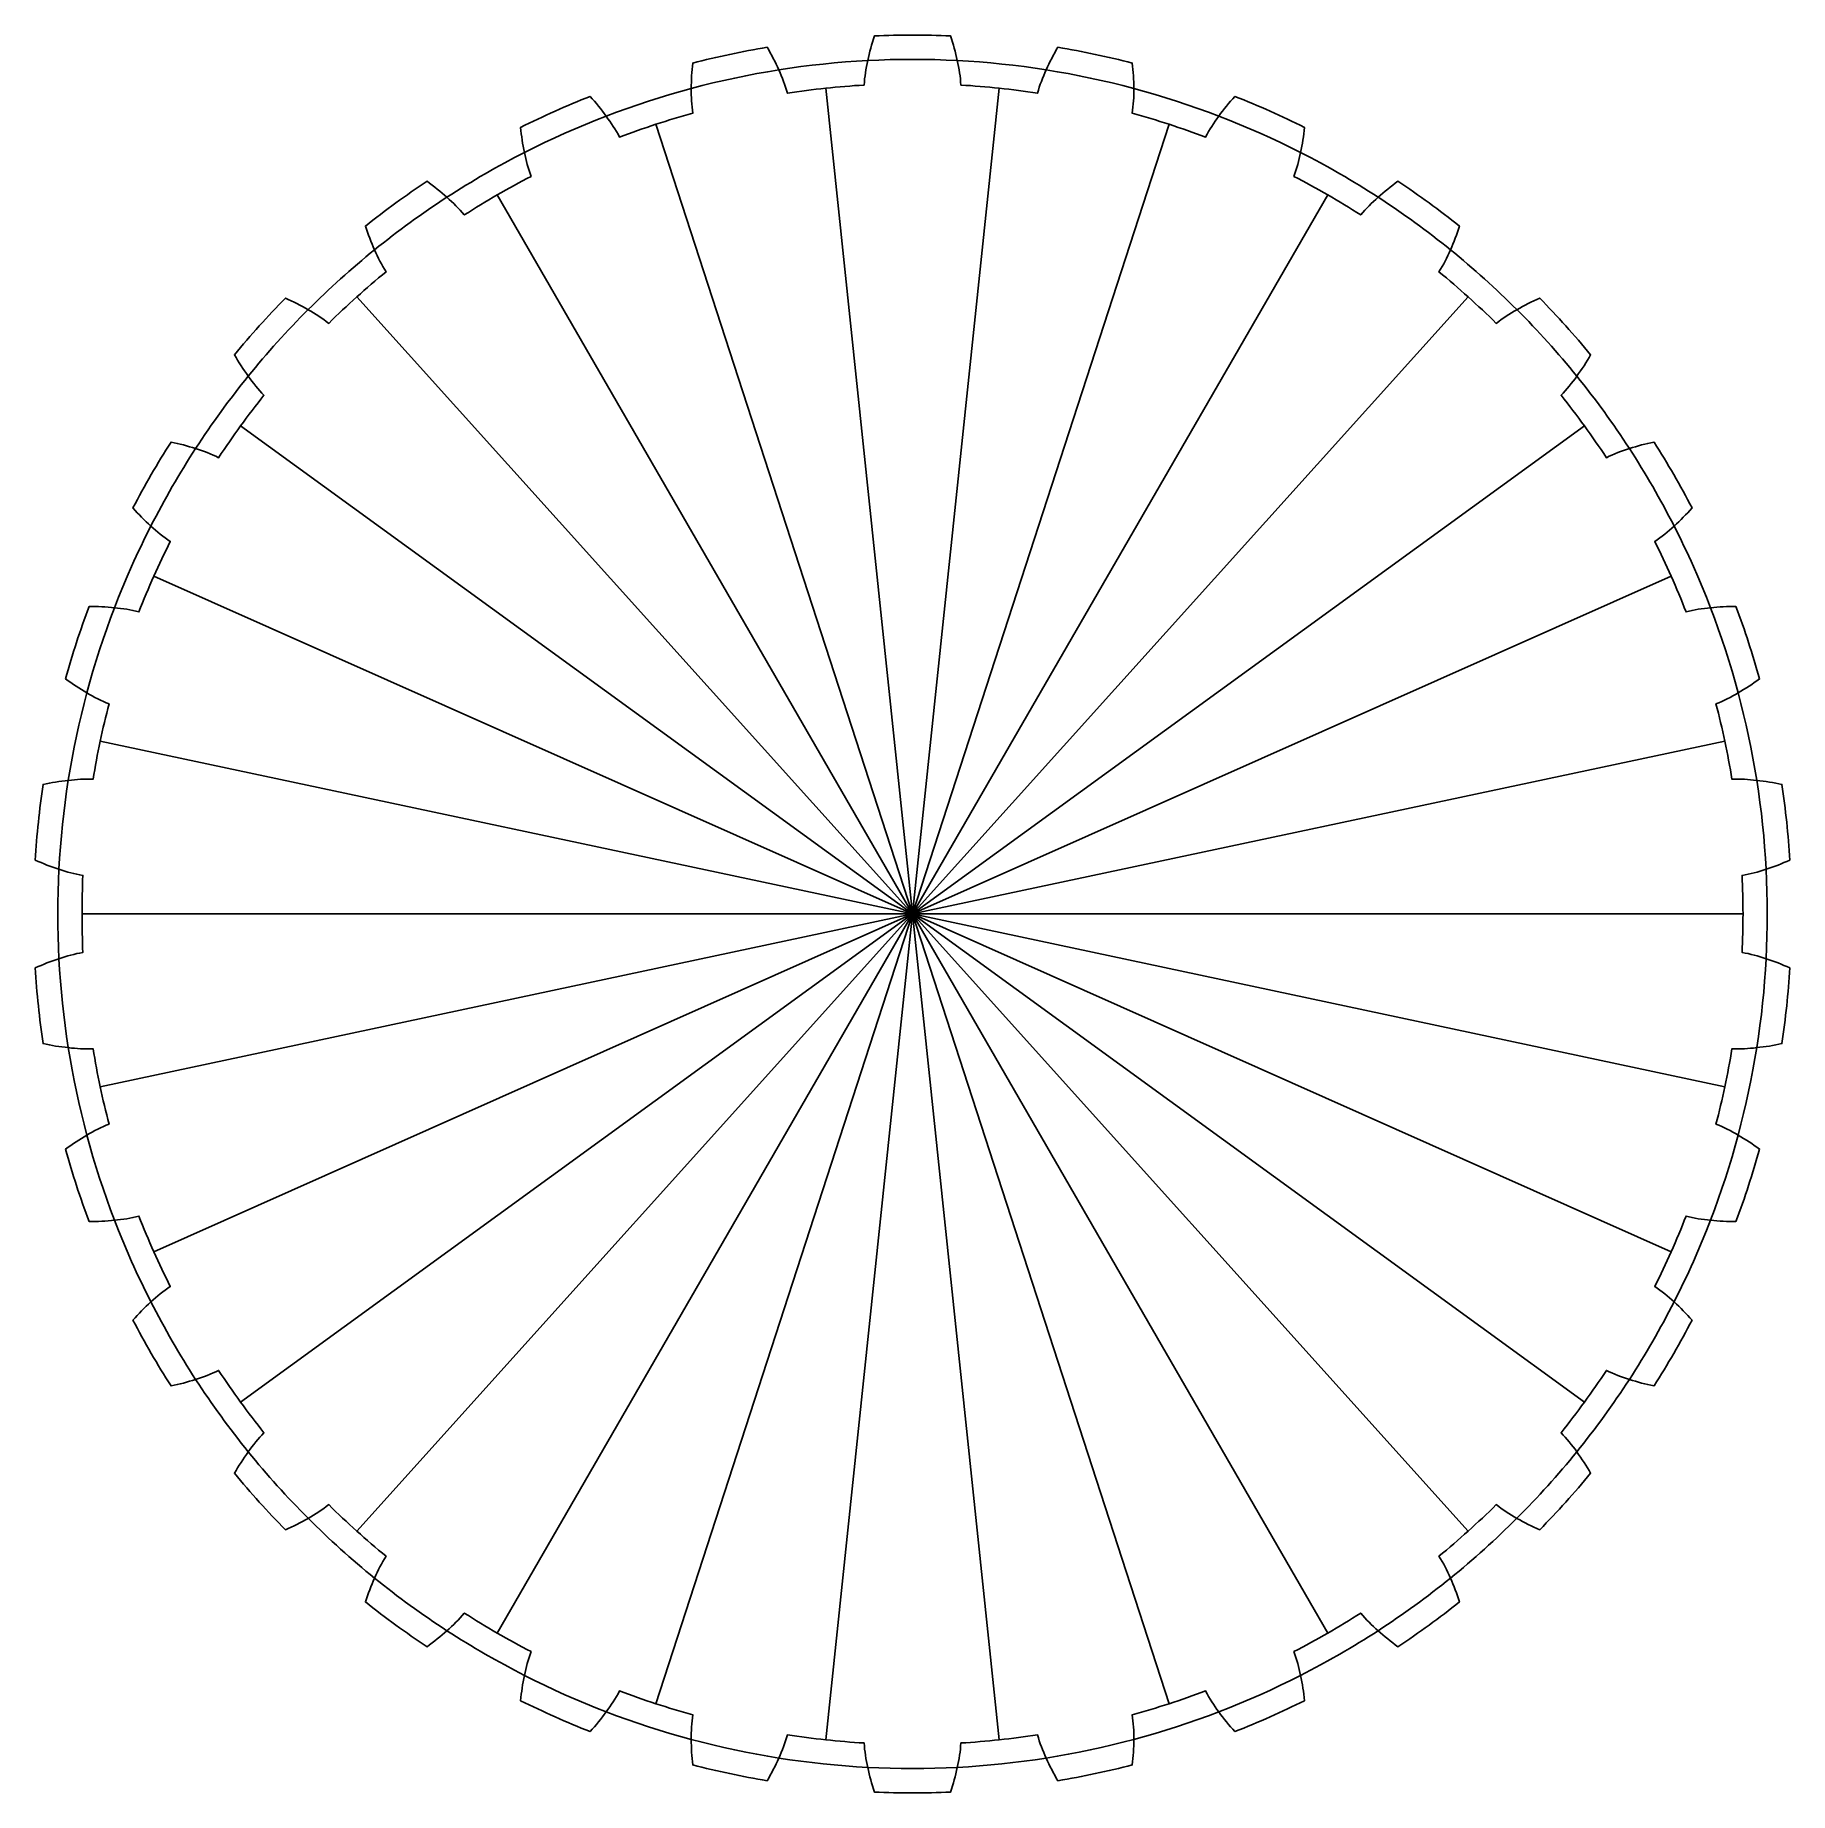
# Model space of a CAD drawing. Header units: millimetres. Extents: x 938 to 2385, y 238 to 1688.
import ezdxf

# ---------------------------------------------------------------- set-up
doc = ezdxf.new("R2010")
doc.units = ezdxf.units.MM

msp = doc.modelspace()

# ---------------------------------------------------------------- linework, layer by layer
for q in [(1589.8, 1644.7), (1733, 1644.7), (1449.7, 1614.9), (1873.1, 1614.9), (1318.9, 1556.7), (2003.9, 1556.7), (1203, 1472.5), (2119.7, 1472.5), (1107.2, 1366.1), (2215.6, 1366.1), (1035.6, 1242.1), (2287.2, 1242.1), (991.4, 1105.9), (2331.4, 1105.9), (976.4, 963.5), (991.4, 821), (1035.6, 684.8), (1107.2, 560.8), (1203, 454.4), (1318.9, 370.2), (1449.7, 312), (1589.8, 282.2), (1733, 282.2), (1873.1, 312), (2003.9, 370.2), (2119.7, 454.4), (2215.6, 560.8), (2287.2, 684.8), (2331.4, 821), (2346.4, 963.5)]:
    msp.add_line((1661.4, 963.5), q)
for points in [[(1733, 1644.7, 0.011611), (1701.3, 1647.3, 0.041915), (1698.3, 1667.5, 0.027531), (1692.8, 1687.8, 0.021665), (1630, 1687.8, 0.027531), (1624.5, 1667.5, 0.041915), (1621.5, 1647.3, 0.011611), (1589.8, 1644.7)], [(1589.8, 1644.7, 0.011611), (1558.2, 1640.6, 0.041915), (1551.1, 1659.8, 0.027531), (1541.5, 1678.5, 0.021665), (1480.1, 1665.4, 0.027531), (1478.9, 1644.4, 0.041915), (1480.2, 1624.1, 0.011611), (1449.7, 1614.9)], [(1873.1, 1614.9, 0.011611), (1842.6, 1624.1, 0.041915), (1843.9, 1644.4, 0.027531), (1842.7, 1665.4, 0.021665), (1781.3, 1678.5, 0.027531), (1771.7, 1659.8, 0.041915), (1764.5, 1640.6, 0.011611), (1733, 1644.7)], [(1449.7, 1614.9, 0.011611), (1419.7, 1604.4, 0.041915), (1408.7, 1621.6, 0.027531), (1395.5, 1637.9, 0.021665), (1338.1, 1612.4, 0.027531), (1341.3, 1591.6, 0.041915), (1346.8, 1571.9, 0.011611), (1318.9, 1556.7)], [(2003.9, 1556.7, 0.011611), (1976, 1571.9, 0.041915), (1981.5, 1591.6, 0.027531), (1984.7, 1612.4, 0.021665), (1927.3, 1637.9, 0.027531), (1914, 1621.6, 0.041915), (1903.1, 1604.4, 0.011611), (1873.1, 1614.9)], [(1318.9, 1556.7, 0.011611), (1291.7, 1540.1, 0.041915), (1277.4, 1554.7, 0.027531), (1261, 1567.9, 0.021665), (1210.2, 1531, 0.027531), (1217.7, 1511.3, 0.041915), (1227.2, 1493.2, 0.011611), (1203, 1472.5)], [(2119.7, 1472.5, 0.011611), (2095.6, 1493.2, 0.041915), (2105.1, 1511.3, 0.027531), (2112.5, 1531, 0.021665), (2061.7, 1567.9, 0.027531), (2045.4, 1554.7, 0.041915), (2031.1, 1540.1, 0.011611), (2003.9, 1556.7)], [(1203, 1472.5, 0.011611), (1179.9, 1450.7, 0.041915), (1162.9, 1462, 0.027531), (1144.1, 1471.5, 0.021665), (1102.1, 1424.8, 0.027531), (1113.5, 1407.1, 0.041915), (1126.5, 1391.4, 0.011611), (1107.2, 1366.1)], [(2215.6, 1366.1, 0.011611), (2196.3, 1391.4, 0.041915), (2209.3, 1407.1, 0.027531), (2220.7, 1424.8, 0.021665), (2178.7, 1471.5, 0.027531), (2159.9, 1462, 0.041915), (2142.9, 1450.7, 0.011611), (2119.7, 1472.5)], [(1107.2, 1366.1, 0.011611), (1089.1, 1339.9, 0.041915), (1070.1, 1347.4, 0.027531), (1049.8, 1352.8, 0.021665), (1018.4, 1298.4, 0.027531), (1033.2, 1283.5, 0.041915), (1049.2, 1270.8, 0.011611), (1035.6, 1242.1)], [(2287.2, 1242.1, 0.011611), (2273.6, 1270.8, 0.041915), (2289.5, 1283.5, 0.027531), (2304.4, 1298.4, 0.021665), (2273, 1352.8, 0.027531), (2252.7, 1347.4, 0.041915), (2233.7, 1339.9, 0.011611), (2215.6, 1366.1)], [(1035.6, 1242.1, 0.011611), (1023.3, 1212.7, 0.041915), (1003.2, 1216.1, 0.027531), (982.2, 1217.1, 0.021665), (962.8, 1157.4, 0.027531), (980.4, 1145.9, 0.041915), (998.7, 1136.8, 0.011611), (991.4, 1105.9)], [(2331.4, 1105.9, 0.011611), (2324.1, 1136.8, 0.041915), (2342.4, 1145.9, 0.027531), (2360, 1157.4, 0.021665), (2340.6, 1217.1, 0.027531), (2319.6, 1216.1, 0.041915), (2299.4, 1212.7, 0.011611), (2287.2, 1242.1)], [(991.4, 1105.9, 0.011611), (985.5, 1074.6, 0.041915), (965.1, 1073.7, 0.027531), (944.3, 1070.4, 0.021665), (937.8, 1007.9, 0.027531), (957.4, 1000.4, 0.041915), (977.1, 995.3, 0.011611), (976.4, 963.5)], [(2346.4, 963.5, 0.011611), (2345.6, 995.3, 0.041915), (2365.4, 1000.4, 0.027531), (2385, 1007.9, 0.021665), (2378.5, 1070.4, 0.027531), (2357.7, 1073.7, 0.041915), (2337.3, 1074.6, 0.011611), (2331.4, 1105.9)], [(976.4, 963.5, 0.011611), (977.1, 931.7, 0.041915), (957.4, 926.6, 0.027531), (937.8, 919, 0.021665), (944.3, 856.5, 0.027531), (965.1, 853.2, 0.041915), (985.5, 852.3, 0.011611), (991.4, 821)], [(2331.4, 821, 0.011611), (2337.3, 852.3, 0.041915), (2357.7, 853.2, 0.027531), (2378.5, 856.5, 0.021665), (2385, 919, 0.027531), (2365.4, 926.6, 0.041915), (2345.6, 931.7, 0.011611), (2346.4, 963.5)], [(991.4, 821, 0.011611), (998.7, 790.1, 0.041915), (980.4, 781, 0.027531), (962.8, 769.5, 0.021665), (982.2, 709.8, 0.027531), (1003.2, 710.8, 0.041915), (1023.3, 714.2, 0.011611), (1035.6, 684.8)], [(2287.2, 684.8, 0.011611), (2299.4, 714.2, 0.041915), (2319.6, 710.8, 0.027531), (2340.6, 709.8, 0.021665), (2360, 769.5, 0.027531), (2342.4, 781, 0.041915), (2324.1, 790.1, 0.011611), (2331.4, 821)], [(1035.6, 684.8, 0.011611), (1049.2, 656.1, 0.041915), (1033.2, 643.4, 0.027531), (1018.4, 628.5, 0.021665), (1049.8, 574.1, 0.027531), (1070.1, 579.5, 0.041915), (1089.1, 587, 0.011611), (1107.2, 560.8)], [(2215.6, 560.8, 0.011611), (2233.7, 587, 0.041915), (2252.7, 579.5, 0.027531), (2273, 574.1, 0.021665), (2304.4, 628.5, 0.027531), (2289.5, 643.4, 0.041915), (2273.6, 656.1, 0.011611), (2287.2, 684.8)], [(1107.2, 560.8, 0.011611), (1126.5, 535.5, 0.041915), (1113.5, 519.8, 0.027531), (1102.1, 502.1, 0.021665), (1144.1, 455.5, 0.027531), (1162.9, 464.9, 0.041915), (1179.9, 476.2, 0.011611), (1203, 454.4)], [(2119.7, 454.4, 0.011611), (2142.9, 476.2, 0.041915), (2159.9, 464.9, 0.027531), (2178.7, 455.5, 0.021665), (2220.7, 502.1, 0.027531), (2209.3, 519.8, 0.041915), (2196.3, 535.5, 0.011611), (2215.6, 560.8)], [(1203, 454.4, 0.011611), (1227.2, 433.7, 0.041915), (1217.7, 415.6, 0.027531), (1210.2, 395.9, 0.021665), (1261, 359, 0.027531), (1277.4, 372.2, 0.041915), (1291.7, 386.8, 0.011611), (1318.9, 370.2)], [(2003.9, 370.2, 0.011611), (2031.1, 386.8, 0.041915), (2045.4, 372.2, 0.027531), (2061.7, 359, 0.021665), (2112.5, 395.9, 0.027531), (2105.1, 415.6, 0.041915), (2095.6, 433.7, 0.011611), (2119.7, 454.4)], [(1318.9, 370.2, 0.011611), (1346.8, 355, 0.041915), (1341.3, 335.3, 0.027531), (1338.1, 314.5, 0.021665), (1395.5, 289, 0.027531), (1408.7, 305.3, 0.041915), (1419.7, 322.5, 0.011611), (1449.7, 312)], [(1873.1, 312, 0.011611), (1903.1, 322.5, 0.041915), (1914, 305.3, 0.027531), (1927.3, 289, 0.021665), (1984.7, 314.5, 0.027531), (1981.5, 335.3, 0.041915), (1976, 355, 0.011611), (2003.9, 370.2)], [(1449.7, 312, 0.011611), (1480.2, 302.9, 0.041915), (1478.9, 282.5, 0.027531), (1480.1, 261.5, 0.021665), (1541.5, 248.4, 0.027531), (1551.1, 267.1, 0.041915), (1558.2, 286.3, 0.011611), (1589.8, 282.2)], [(1733, 282.2, 0.011611), (1764.5, 286.3, 0.041915), (1771.7, 267.1, 0.027531), (1781.3, 248.4, 0.021665), (1842.7, 261.5, 0.027531), (1843.9, 282.5, 0.041915), (1842.6, 302.9, 0.011611), (1873.1, 312)], [(1589.8, 282.2, 0.011611), (1621.5, 279.6, 0.041915), (1624.5, 259.4, 0.027531), (1630, 239.1, 0.021665), (1692.8, 239.1, 0.027531), (1698.3, 259.4, 0.041915), (1701.3, 279.6, 0.011611), (1733, 282.2)]]:
    msp.add_lwpolyline(points, format="xyb")
at = {"color": 1}
for start, end in [(84, 96), (96, 108), (72, 84), (108, 120), (60, 72), (120, 132), (48, 60), (132, 144), (36, 48), (144, 156), (24, 36), (156, 168), (12, 24), (168, 180), (0, 12), (180, 192), (348, 0), (192, 204), (336, 348), (204, 216), (324, 336), (216, 228), (312, 324), (228, 240), (300, 312), (240, 252), (288, 300), (252, 264), (276, 288), (264, 276)]:
    msp.add_arc((1661.4, 963.5), 705, start, end, dxfattribs=at)

doc.saveas('drawing.dxf')
